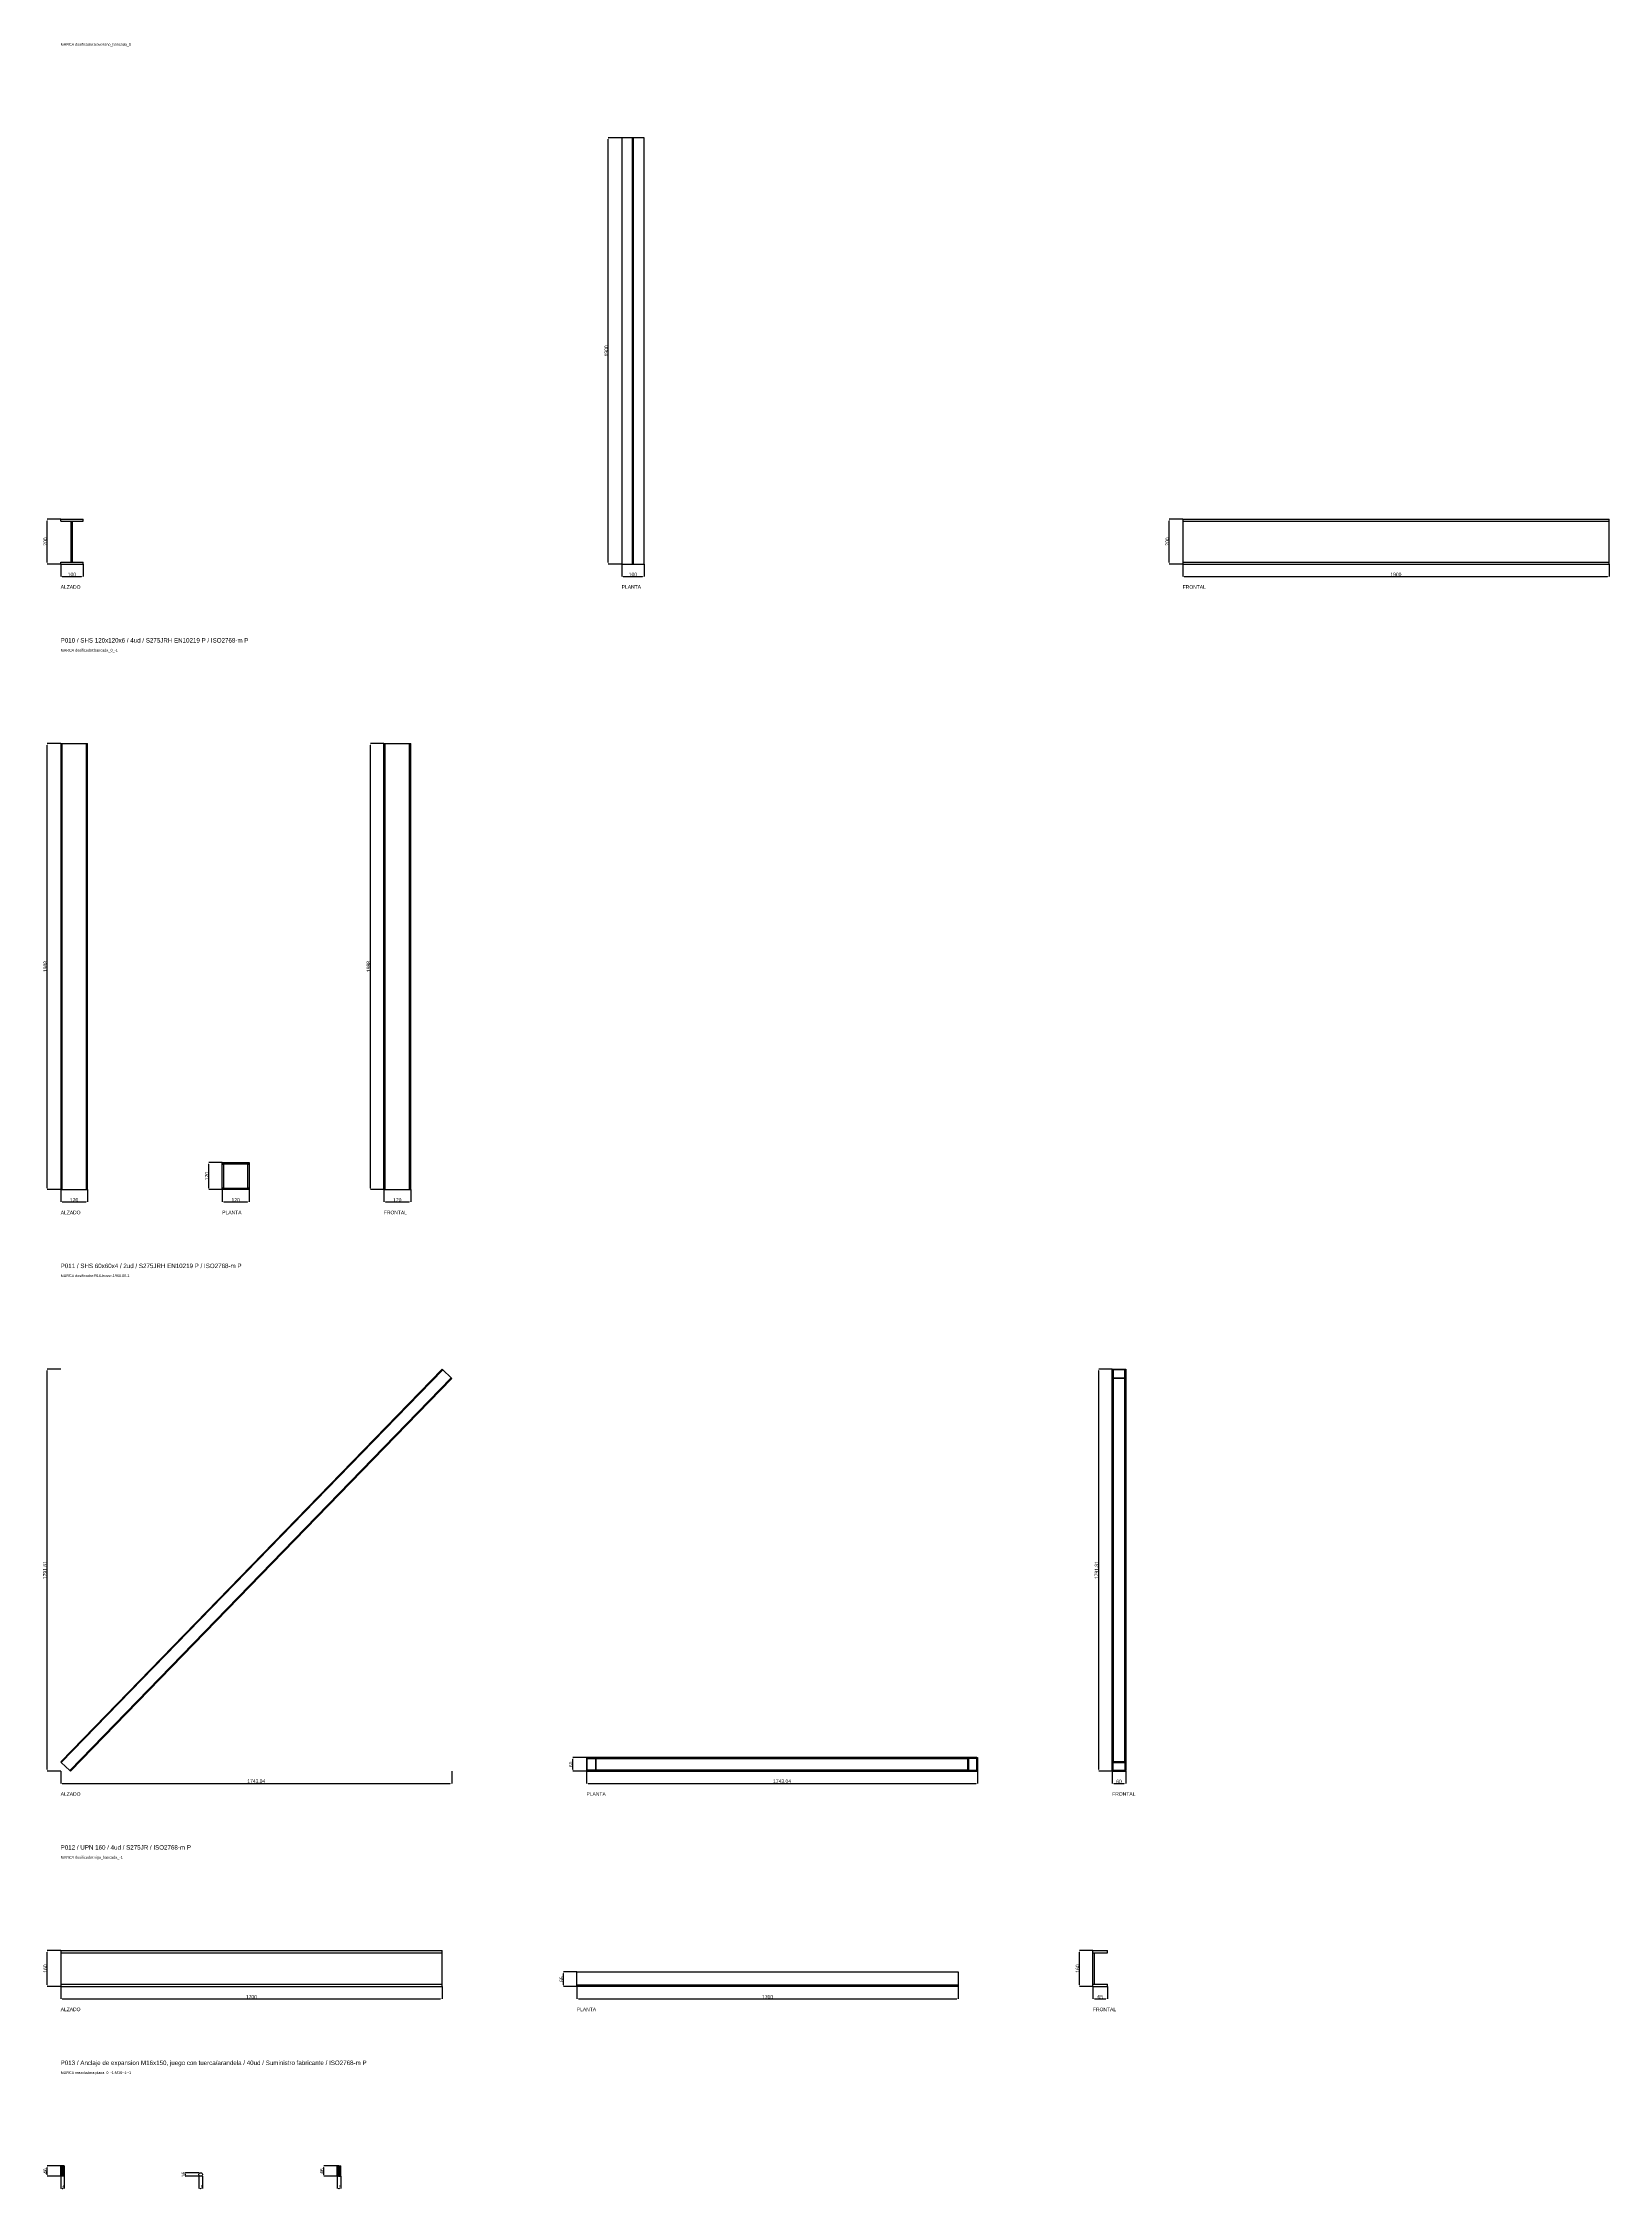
# Model space of a CAD drawing. Header units: millimetres. Extents: x -79 to 41330, y -75911 to 371.
# Drawn here: x -79 to 6900, y -18629 to -9063 of the extents above; entities that cross this region are included whole.
import ezdxf

# ---------------------------------------------------------------- set-up
doc = ezdxf.new("R2010")
doc.units = ezdxf.units.MM
for name, color, linetype in [('R17_COTAS_P', 1, 'Continuous'), ('R17_PIEZAS_P', 3, 'Continuous'), ('R17_TEXTOS', 7, 'Continuous')]:
    doc.layers.add(name, color=color, linetype=linetype)
doc.dimstyles.get("Standard").update_dxf_attribs({"dimtxt": 2.5, "dimasz": 2.5, "dimexe": 1.25, "dimexo": 0.625, "dimtad": 1, "dimcen": 2.5, "dimazin": 3, "dimtfac": 1, "dimtmove": 0, "dimatfit": 3})

# ---------------------------------------------------------------- blocks, each defined once
blk = doc.blocks.new('_CLOSEDFILLED')
at = {"color": 0, "linetype": 'BYBLOCK'}
blk.add_solid([(-1, 0.2), (0, 0), (-1, -0.2)], dxfattribs=at)
blk = doc.blocks.new('*D53')
for p, q in [((0, -11385.9), (0, -11440.9)), ((7, -11440.9), (93, -11440.9)), ((100, -11385.9), (100, -11440.9))]:
    blk.add_line(p, q)
at = {"layer": 'Defpoints'}
for p in [(0, -11385.9), (0, -11440.9), (100, -11385.9)]:
    blk.add_point(p, dxfattribs=at)
at = {"layer": 'R17_COTAS_P', "xscale": 7, "yscale": 7, "rotation": 180}
blk.add_blockref('_CLOSEDFILLED', (0, -11440.9), dxfattribs=at)
at = {"layer": 'R17_COTAS_P', "xscale": 7, "yscale": 7}
blk.add_blockref('_CLOSEDFILLED', (100, -11440.9), dxfattribs=at)
at = {"layer": 'R17_COTAS_P', "insert": (50, -11432.3), "char_height": 16, "attachment_point": 5}
blk.add_mtext('100', dxfattribs=at)
blk = doc.blocks.new('*D54')
for p, q in [((0, -11185.9), (-60, -11185.9)), ((-60, -11378.9), (-60, -11192.9)), ((0, -11385.9), (-60, -11385.9))]:
    blk.add_line(p, q)
at = {"layer": 'Defpoints'}
for p in [(0, -11185.9), (-60, -11385.9), (0, -11385.9)]:
    blk.add_point(p, dxfattribs=at)
at = {"layer": 'R17_COTAS_P', "xscale": 7, "yscale": 7}
for p, rotation in [((-60, -11185.9), 90), ((-60, -11385.9), 270)]:
    blk.add_blockref('_CLOSEDFILLED', p, dxfattribs=dict(at, rotation=rotation))
at = {"layer": 'R17_COTAS_P', "insert": (-68.6, -11285.9), "char_height": 16, "attachment_point": 5, "rotation": 90}
blk.add_mtext('200', dxfattribs=at)
blk = doc.blocks.new('*D55')
for p, q in [((2500, -11385.9), (2500, -11440.9)), ((2507, -11440.9), (2593, -11440.9)), ((2600, -11385.9), (2600, -11440.9))]:
    blk.add_line(p, q)
at = {"layer": 'Defpoints'}
for p in [(2500, -11385.9), (2500, -11440.9), (2600, -11385.9)]:
    blk.add_point(p, dxfattribs=at)
at = {"layer": 'R17_COTAS_P', "xscale": 7, "yscale": 7, "rotation": 180}
blk.add_blockref('_CLOSEDFILLED', (2500, -11440.9), dxfattribs=at)
at = {"layer": 'R17_COTAS_P', "xscale": 7, "yscale": 7}
blk.add_blockref('_CLOSEDFILLED', (2600, -11440.9), dxfattribs=at)
at = {"layer": 'R17_COTAS_P', "insert": (2550, -11432.3), "char_height": 16, "attachment_point": 5}
blk.add_mtext('100', dxfattribs=at)
blk = doc.blocks.new('*D56')
for p, q in [((2500, -9485.9), (2440, -9485.9)), ((2440, -11378.9), (2440, -9492.9)), ((2500, -11385.9), (2440, -11385.9))]:
    blk.add_line(p, q)
at = {"layer": 'Defpoints'}
for p in [(2500, -9485.9), (2440, -11385.9), (2500, -11385.9)]:
    blk.add_point(p, dxfattribs=at)
at = {"layer": 'R17_COTAS_P', "xscale": 7, "yscale": 7}
for p, rotation in [((2440, -9485.9), 90), ((2440, -11385.9), 270)]:
    blk.add_blockref('_CLOSEDFILLED', p, dxfattribs=dict(at, rotation=rotation))
at = {"layer": 'R17_COTAS_P', "insert": (2431.4, -10435.9), "char_height": 16, "attachment_point": 5, "rotation": 90}
blk.add_mtext('1900', dxfattribs=at)
blk = doc.blocks.new('*D57')
for p, q in [((5000, -11385.9), (5000, -11440.9)), ((5007, -11440.9), (6893, -11440.9)), ((6900, -11385.9), (6900, -11440.9))]:
    blk.add_line(p, q)
at = {"layer": 'Defpoints'}
for p in [(5000, -11385.9), (5000, -11440.9), (6900, -11385.9)]:
    blk.add_point(p, dxfattribs=at)
at = {"layer": 'R17_COTAS_P', "xscale": 7, "yscale": 7, "rotation": 180}
blk.add_blockref('_CLOSEDFILLED', (5000, -11440.9), dxfattribs=at)
at = {"layer": 'R17_COTAS_P', "xscale": 7, "yscale": 7}
blk.add_blockref('_CLOSEDFILLED', (6900, -11440.9), dxfattribs=at)
at = {"layer": 'R17_COTAS_P', "insert": (5950, -11432.3), "char_height": 16, "attachment_point": 5}
blk.add_mtext('1900', dxfattribs=at)
blk = doc.blocks.new('*D58')
for p, q in [((5000, -11185.9), (4940, -11185.9)), ((4940, -11378.9), (4940, -11192.9)), ((5000, -11385.9), (4940, -11385.9))]:
    blk.add_line(p, q)
at = {"layer": 'Defpoints'}
for p in [(5000, -11185.9), (4940, -11385.9), (5000, -11385.9)]:
    blk.add_point(p, dxfattribs=at)
at = {"layer": 'R17_COTAS_P', "xscale": 7, "yscale": 7}
for p, rotation in [((4940, -11185.9), 90), ((4940, -11385.9), 270)]:
    blk.add_blockref('_CLOSEDFILLED', p, dxfattribs=dict(at, rotation=rotation))
at = {"layer": 'R17_COTAS_P', "insert": (4931.4, -11285.9), "char_height": 16, "attachment_point": 5, "rotation": 90}
blk.add_mtext('200', dxfattribs=at)
blk = doc.blocks.new('*D59')
for p, q in [((0, -14173.9), (0, -14228.9)), ((7, -14228.9), (113, -14228.9)), ((120, -14173.9), (120, -14228.9))]:
    blk.add_line(p, q)
at = {"layer": 'Defpoints'}
for p in [(0, -14173.9), (0, -14228.9), (120, -14173.9)]:
    blk.add_point(p, dxfattribs=at)
at = {"layer": 'R17_COTAS_P', "xscale": 7, "yscale": 7, "rotation": 180}
blk.add_blockref('_CLOSEDFILLED', (0, -14228.9), dxfattribs=at)
at = {"layer": 'R17_COTAS_P', "xscale": 7, "yscale": 7}
blk.add_blockref('_CLOSEDFILLED', (120, -14228.9), dxfattribs=at)
at = {"layer": 'R17_COTAS_P', "insert": (60, -14220.3), "char_height": 16, "attachment_point": 5}
blk.add_mtext('120', dxfattribs=at)
blk = doc.blocks.new('*D60')
for p, q in [((0, -12185.9), (-60, -12185.9)), ((-60, -14166.9), (-60, -12192.9)), ((0, -14173.9), (-60, -14173.9))]:
    blk.add_line(p, q)
at = {"layer": 'Defpoints'}
for p in [(0, -12185.9), (-60, -14173.9), (0, -14173.9)]:
    blk.add_point(p, dxfattribs=at)
at = {"layer": 'R17_COTAS_P', "xscale": 7, "yscale": 7}
for p, rotation in [((-60, -12185.9), 90), ((-60, -14173.9), 270)]:
    blk.add_blockref('_CLOSEDFILLED', p, dxfattribs=dict(at, rotation=rotation))
at = {"layer": 'R17_COTAS_P', "insert": (-68.6, -13179.9), "char_height": 16, "attachment_point": 5, "rotation": 90}
blk.add_mtext('1988', dxfattribs=at)
blk = doc.blocks.new('*D61')
for p, q in [((720, -14173.9), (720, -14228.9)), ((727, -14228.9), (833, -14228.9)), ((840, -14173.9), (840, -14228.9))]:
    blk.add_line(p, q)
at = {"layer": 'Defpoints'}
for p in [(720, -14173.9), (720, -14228.9), (840, -14173.9)]:
    blk.add_point(p, dxfattribs=at)
at = {"layer": 'R17_COTAS_P', "xscale": 7, "yscale": 7, "rotation": 180}
blk.add_blockref('_CLOSEDFILLED', (720, -14228.9), dxfattribs=at)
at = {"layer": 'R17_COTAS_P', "xscale": 7, "yscale": 7}
blk.add_blockref('_CLOSEDFILLED', (840, -14228.9), dxfattribs=at)
at = {"layer": 'R17_COTAS_P', "insert": (780, -14220.3), "char_height": 16, "attachment_point": 5}
blk.add_mtext('120', dxfattribs=at)
blk = doc.blocks.new('*D62')
for p, q in [((720, -14053.9), (660, -14053.9)), ((660, -14166.9), (660, -14060.9)), ((720, -14173.9), (660, -14173.9))]:
    blk.add_line(p, q)
at = {"layer": 'Defpoints'}
for p in [(720, -14053.9), (660, -14173.9), (720, -14173.9)]:
    blk.add_point(p, dxfattribs=at)
at = {"layer": 'R17_COTAS_P', "xscale": 7, "yscale": 7}
for p, rotation in [((660, -14053.9), 90), ((660, -14173.9), 270)]:
    blk.add_blockref('_CLOSEDFILLED', p, dxfattribs=dict(at, rotation=rotation))
at = {"layer": 'R17_COTAS_P', "insert": (651.4, -14113.9), "char_height": 16, "attachment_point": 5, "rotation": 90}
blk.add_mtext('120', dxfattribs=at)
blk = doc.blocks.new('*D63')
for p, q in [((1440, -14173.9), (1440, -14228.9)), ((1447, -14228.9), (1553, -14228.9)), ((1560, -14173.9), (1560, -14228.9))]:
    blk.add_line(p, q)
at = {"layer": 'Defpoints'}
for p in [(1440, -14173.9), (1440, -14228.9), (1560, -14173.9)]:
    blk.add_point(p, dxfattribs=at)
at = {"layer": 'R17_COTAS_P', "xscale": 7, "yscale": 7, "rotation": 180}
blk.add_blockref('_CLOSEDFILLED', (1440, -14228.9), dxfattribs=at)
at = {"layer": 'R17_COTAS_P', "xscale": 7, "yscale": 7}
blk.add_blockref('_CLOSEDFILLED', (1560, -14228.9), dxfattribs=at)
at = {"layer": 'R17_COTAS_P', "insert": (1500, -14220.3), "char_height": 16, "attachment_point": 5}
blk.add_mtext('120', dxfattribs=at)
blk = doc.blocks.new('*D64')
for p, q in [((1440, -12185.9), (1380, -12185.9)), ((1380, -14166.9), (1380, -12192.9)), ((1440, -14173.9), (1380, -14173.9))]:
    blk.add_line(p, q)
at = {"layer": 'Defpoints'}
for p in [(1440, -12185.9), (1380, -14173.9), (1440, -14173.9)]:
    blk.add_point(p, dxfattribs=at)
at = {"layer": 'R17_COTAS_P', "xscale": 7, "yscale": 7}
for p, rotation in [((1380, -12185.9), 90), ((1380, -14173.9), 270)]:
    blk.add_blockref('_CLOSEDFILLED', p, dxfattribs=dict(at, rotation=rotation))
at = {"layer": 'R17_COTAS_P', "insert": (1371.4, -13179.9), "char_height": 16, "attachment_point": 5, "rotation": 90}
blk.add_mtext('1988', dxfattribs=at)
blk = doc.blocks.new('*D65')
for p, q in [((0, -16765.7), (0, -16820.7)), ((7, -16820.7), (1736, -16820.7)), ((1743, -16765.7), (1743, -16820.7))]:
    blk.add_line(p, q)
at = {"layer": 'Defpoints'}
for p in [(0, -16765.7), (0, -16820.7), (1743, -16765.7)]:
    blk.add_point(p, dxfattribs=at)
at = {"layer": 'R17_COTAS_P', "xscale": 7, "yscale": 7, "rotation": 180}
blk.add_blockref('_CLOSEDFILLED', (0, -16820.7), dxfattribs=at)
at = {"layer": 'R17_COTAS_P', "xscale": 7, "yscale": 7}
blk.add_blockref('_CLOSEDFILLED', (1743, -16820.7), dxfattribs=at)
at = {"layer": 'R17_COTAS_P', "insert": (871.5, -16812.1), "char_height": 16, "attachment_point": 5}
blk.add_mtext('1743,04', dxfattribs=at)
blk = doc.blocks.new('*D66')
for p, q in [((0, -14973.9), (-60, -14973.9)), ((-60, -16758.7), (-60, -14980.9)), ((0, -16765.7), (-60, -16765.7))]:
    blk.add_line(p, q)
at = {"layer": 'Defpoints'}
for p in [(0, -14973.9), (-60, -16765.7), (0, -16765.7)]:
    blk.add_point(p, dxfattribs=at)
at = {"layer": 'R17_COTAS_P', "xscale": 7, "yscale": 7}
for p, rotation in [((-60, -14973.9), 90), ((-60, -16765.7), 270)]:
    blk.add_blockref('_CLOSEDFILLED', p, dxfattribs=dict(at, rotation=rotation))
at = {"layer": 'R17_COTAS_P', "insert": (-68.6, -15869.8), "char_height": 16, "attachment_point": 5, "rotation": 90}
blk.add_mtext('1791,81', dxfattribs=at)
blk = doc.blocks.new('*D67')
for p, q in [((2343, -16765.7), (2343, -16820.7)), ((2350, -16820.7), (4079.1, -16820.7)), ((4086.1, -16765.7), (4086.1, -16820.7))]:
    blk.add_line(p, q)
at = {"layer": 'Defpoints'}
for p in [(2343, -16765.7), (2343, -16820.7), (4086.1, -16765.7)]:
    blk.add_point(p, dxfattribs=at)
at = {"layer": 'R17_COTAS_P', "xscale": 7, "yscale": 7, "rotation": 180}
blk.add_blockref('_CLOSEDFILLED', (2343, -16820.7), dxfattribs=at)
at = {"layer": 'R17_COTAS_P', "xscale": 7, "yscale": 7}
blk.add_blockref('_CLOSEDFILLED', (4086.1, -16820.7), dxfattribs=at)
at = {"layer": 'R17_COTAS_P', "insert": (3214.6, -16812.1), "char_height": 16, "attachment_point": 5}
blk.add_mtext('1743,04', dxfattribs=at)
blk = doc.blocks.new('*D68')
for p, q in [((2343, -16705.7), (2283, -16705.7)), ((2283, -16758.7), (2283, -16712.7)), ((2343, -16765.7), (2283, -16765.7))]:
    blk.add_line(p, q)
at = {"layer": 'Defpoints'}
for p in [(2343, -16705.7), (2283, -16765.7), (2343, -16765.7)]:
    blk.add_point(p, dxfattribs=at)
at = {"layer": 'R17_COTAS_P', "xscale": 7, "yscale": 7}
for p, rotation in [((2283, -16705.7), 90), ((2283, -16765.7), 270)]:
    blk.add_blockref('_CLOSEDFILLED', p, dxfattribs=dict(at, rotation=rotation))
at = {"layer": 'R17_COTAS_P', "insert": (2274.4, -16735.7), "char_height": 16, "attachment_point": 5, "rotation": 90}
blk.add_mtext('60', dxfattribs=at)
blk = doc.blocks.new('*D69')
for p, q in [((4686.1, -16765.7), (4686.1, -16820.7)), ((4693.1, -16820.7), (4739.1, -16820.7)), ((4746.1, -16765.7), (4746.1, -16820.7))]:
    blk.add_line(p, q)
at = {"layer": 'Defpoints'}
for p in [(4686.1, -16765.7), (4686.1, -16820.7), (4746.1, -16765.7)]:
    blk.add_point(p, dxfattribs=at)
at = {"layer": 'R17_COTAS_P', "xscale": 7, "yscale": 7, "rotation": 180}
blk.add_blockref('_CLOSEDFILLED', (4686.1, -16820.7), dxfattribs=at)
at = {"layer": 'R17_COTAS_P', "xscale": 7, "yscale": 7}
blk.add_blockref('_CLOSEDFILLED', (4746.1, -16820.7), dxfattribs=at)
at = {"layer": 'R17_COTAS_P', "insert": (4716.1, -16812.1), "char_height": 16, "attachment_point": 5}
blk.add_mtext('60', dxfattribs=at)
blk = doc.blocks.new('*D70')
for p, q in [((4686.1, -14973.9), (4626.1, -14973.9)), ((4626.1, -16758.7), (4626.1, -14980.9)), ((4686.1, -16765.7), (4626.1, -16765.7))]:
    blk.add_line(p, q)
at = {"layer": 'Defpoints'}
for p in [(4686.1, -14973.9), (4626.1, -16765.7), (4686.1, -16765.7)]:
    blk.add_point(p, dxfattribs=at)
at = {"layer": 'R17_COTAS_P', "xscale": 7, "yscale": 7}
for p, rotation in [((4626.1, -14973.9), 90), ((4626.1, -16765.7), 270)]:
    blk.add_blockref('_CLOSEDFILLED', p, dxfattribs=dict(at, rotation=rotation))
at = {"layer": 'R17_COTAS_P', "insert": (4617.4, -15869.8), "char_height": 16, "attachment_point": 5, "rotation": 90}
blk.add_mtext('1791,81', dxfattribs=at)
blk = doc.blocks.new('*D71')
for p, q in [((0, -17725.7), (0, -17780.7)), ((7, -17780.7), (1693, -17780.7)), ((1700, -17725.7), (1700, -17780.7))]:
    blk.add_line(p, q)
at = {"layer": 'Defpoints'}
for p in [(0, -17725.7), (0, -17780.7), (1700, -17725.7)]:
    blk.add_point(p, dxfattribs=at)
at = {"layer": 'R17_COTAS_P', "xscale": 7, "yscale": 7, "rotation": 180}
blk.add_blockref('_CLOSEDFILLED', (0, -17780.7), dxfattribs=at)
at = {"layer": 'R17_COTAS_P', "xscale": 7, "yscale": 7}
blk.add_blockref('_CLOSEDFILLED', (1700, -17780.7), dxfattribs=at)
at = {"layer": 'R17_COTAS_P', "insert": (850, -17772.1), "char_height": 16, "attachment_point": 5}
blk.add_mtext('1700', dxfattribs=at)
blk = doc.blocks.new('*D72')
for p, q in [((0, -17565.7), (-60, -17565.7)), ((-60, -17718.7), (-60, -17572.7)), ((0, -17725.7), (-60, -17725.7))]:
    blk.add_line(p, q)
at = {"layer": 'Defpoints'}
for p in [(0, -17565.7), (-60, -17725.7), (0, -17725.7)]:
    blk.add_point(p, dxfattribs=at)
at = {"layer": 'R17_COTAS_P', "xscale": 7, "yscale": 7}
for p, rotation in [((-60, -17565.7), 90), ((-60, -17725.7), 270)]:
    blk.add_blockref('_CLOSEDFILLED', p, dxfattribs=dict(at, rotation=rotation))
at = {"layer": 'R17_COTAS_P', "insert": (-68.6, -17645.7), "char_height": 16, "attachment_point": 5, "rotation": 90}
blk.add_mtext('160', dxfattribs=at)
blk = doc.blocks.new('*D73')
for p, q in [((2300, -17725.7), (2300, -17780.7)), ((2307, -17780.7), (3993, -17780.7)), ((4000, -17725.7), (4000, -17780.7))]:
    blk.add_line(p, q)
at = {"layer": 'Defpoints'}
for p in [(2300, -17725.7), (2300, -17780.7), (4000, -17725.7)]:
    blk.add_point(p, dxfattribs=at)
at = {"layer": 'R17_COTAS_P', "xscale": 7, "yscale": 7, "rotation": 180}
blk.add_blockref('_CLOSEDFILLED', (2300, -17780.7), dxfattribs=at)
at = {"layer": 'R17_COTAS_P', "xscale": 7, "yscale": 7}
blk.add_blockref('_CLOSEDFILLED', (4000, -17780.7), dxfattribs=at)
at = {"layer": 'R17_COTAS_P', "insert": (3150, -17772.1), "char_height": 16, "attachment_point": 5}
blk.add_mtext('1700', dxfattribs=at)
blk = doc.blocks.new('*D74')
for p, q in [((2300, -17660.7), (2240, -17660.7)), ((2240, -17718.7), (2240, -17667.7)), ((2300, -17725.7), (2240, -17725.7))]:
    blk.add_line(p, q)
at = {"layer": 'Defpoints'}
for p in [(2300, -17660.7), (2240, -17725.7), (2300, -17725.7)]:
    blk.add_point(p, dxfattribs=at)
at = {"layer": 'R17_COTAS_P', "xscale": 7, "yscale": 7}
for p, rotation in [((2240, -17660.7), 90), ((2240, -17725.7), 270)]:
    blk.add_blockref('_CLOSEDFILLED', p, dxfattribs=dict(at, rotation=rotation))
at = {"layer": 'R17_COTAS_P', "insert": (2231.4, -17693.2), "char_height": 16, "attachment_point": 5, "rotation": 90}
blk.add_mtext('65', dxfattribs=at)
blk = doc.blocks.new('*D75')
for p, q in [((4600, -17725.7), (4600, -17780.7)), ((4607, -17780.7), (4658, -17780.7)), ((4665, -17725.7), (4665, -17780.7))]:
    blk.add_line(p, q)
at = {"layer": 'Defpoints'}
for p in [(4600, -17725.7), (4600, -17780.7), (4665, -17725.7)]:
    blk.add_point(p, dxfattribs=at)
at = {"layer": 'R17_COTAS_P', "xscale": 7, "yscale": 7, "rotation": 180}
blk.add_blockref('_CLOSEDFILLED', (4600, -17780.7), dxfattribs=at)
at = {"layer": 'R17_COTAS_P', "xscale": 7, "yscale": 7}
blk.add_blockref('_CLOSEDFILLED', (4665, -17780.7), dxfattribs=at)
at = {"layer": 'R17_COTAS_P', "insert": (4632.5, -17772.1), "char_height": 16, "attachment_point": 5}
blk.add_mtext('65', dxfattribs=at)
blk = doc.blocks.new('*D76')
for p, q in [((4600, -17565.7), (4540, -17565.7)), ((4540, -17718.7), (4540, -17572.7)), ((4600, -17725.7), (4540, -17725.7))]:
    blk.add_line(p, q)
at = {"layer": 'Defpoints'}
for p in [(4600, -17565.7), (4540, -17725.7), (4600, -17725.7)]:
    blk.add_point(p, dxfattribs=at)
at = {"layer": 'R17_COTAS_P', "xscale": 7, "yscale": 7}
for p, rotation in [((4540, -17565.7), 90), ((4540, -17725.7), 270)]:
    blk.add_blockref('_CLOSEDFILLED', p, dxfattribs=dict(at, rotation=rotation))
at = {"layer": 'R17_COTAS_P', "insert": (4531.4, -17645.7), "char_height": 16, "attachment_point": 5, "rotation": 90}
blk.add_mtext('160', dxfattribs=at)
blk = doc.blocks.new('*D77')
for p, q in [((0, -18571.7), (0, -18626.7)), ((7, -18626.7), (9, -18626.7)), ((16, -18571.7), (16, -18626.7))]:
    blk.add_line(p, q)
at = {"layer": 'Defpoints'}
for p in [(0, -18571.7), (0, -18626.7), (16, -18571.7)]:
    blk.add_point(p, dxfattribs=at)
at = {"layer": 'R17_COTAS_P', "xscale": 7, "yscale": 7, "rotation": 180}
blk.add_blockref('_CLOSEDFILLED', (0, -18626.7), dxfattribs=at)
at = {"layer": 'R17_COTAS_P', "xscale": 7, "yscale": 7}
blk.add_blockref('_CLOSEDFILLED', (16, -18626.7), dxfattribs=at)
at = {"layer": 'R17_COTAS_P', "insert": (8, -18618.1), "char_height": 16, "attachment_point": 5}
blk.add_mtext('16', dxfattribs=at)
blk = doc.blocks.new('*D78')
for p, q in [((0, -18525.7), (-60, -18525.7)), ((-60, -18564.7), (-60, -18532.7)), ((0, -18571.7), (-60, -18571.7))]:
    blk.add_line(p, q)
at = {"layer": 'Defpoints'}
for p in [(0, -18525.7), (-60, -18571.7), (0, -18571.7)]:
    blk.add_point(p, dxfattribs=at)
at = {"layer": 'R17_COTAS_P', "xscale": 7, "yscale": 7}
for p, rotation in [((-60, -18525.7), 90), ((-60, -18571.7), 270)]:
    blk.add_blockref('_CLOSEDFILLED', p, dxfattribs=dict(at, rotation=rotation))
at = {"layer": 'R17_COTAS_P', "insert": (-68.6, -18548.7), "char_height": 16, "attachment_point": 5, "rotation": 90}
blk.add_mtext('46', dxfattribs=at)
blk = doc.blocks.new('*D79')
for p, q in [((616, -18571.7), (616, -18626.7)), ((623, -18626.7), (625, -18626.7)), ((632, -18571.7), (632, -18626.7))]:
    blk.add_line(p, q)
at = {"layer": 'Defpoints'}
for p in [(616, -18571.7), (616, -18626.7), (632, -18571.7)]:
    blk.add_point(p, dxfattribs=at)
at = {"layer": 'R17_COTAS_P', "xscale": 7, "yscale": 7, "rotation": 180}
blk.add_blockref('_CLOSEDFILLED', (616, -18626.7), dxfattribs=at)
at = {"layer": 'R17_COTAS_P', "xscale": 7, "yscale": 7}
blk.add_blockref('_CLOSEDFILLED', (632, -18626.7), dxfattribs=at)
at = {"layer": 'R17_COTAS_P', "insert": (624, -18618.1), "char_height": 16, "attachment_point": 5}
blk.add_mtext('16', dxfattribs=at)
blk = doc.blocks.new('*D80')
for p, q in [((616, -18555.7), (556, -18555.7)), ((556, -18564.7), (556, -18562.7)), ((616, -18571.7), (556, -18571.7))]:
    blk.add_line(p, q)
at = {"layer": 'Defpoints'}
for p in [(616, -18555.7), (556, -18571.7), (616, -18571.7)]:
    blk.add_point(p, dxfattribs=at)
at = {"layer": 'R17_COTAS_P', "xscale": 7, "yscale": 7}
for p, rotation in [((556, -18555.7), 90), ((556, -18571.7), 270)]:
    blk.add_blockref('_CLOSEDFILLED', p, dxfattribs=dict(at, rotation=rotation))
at = {"layer": 'R17_COTAS_P', "insert": (547.4, -18563.7), "char_height": 16, "attachment_point": 5, "rotation": 90}
blk.add_mtext('16', dxfattribs=at)
blk = doc.blocks.new('*D81')
for p, q in [((1232, -18571.7), (1232, -18626.7)), ((1239, -18626.7), (1241, -18626.7)), ((1248, -18571.7), (1248, -18626.7))]:
    blk.add_line(p, q)
at = {"layer": 'Defpoints'}
for p in [(1232, -18571.7), (1232, -18626.7), (1248, -18571.7)]:
    blk.add_point(p, dxfattribs=at)
at = {"layer": 'R17_COTAS_P', "xscale": 7, "yscale": 7, "rotation": 180}
blk.add_blockref('_CLOSEDFILLED', (1232, -18626.7), dxfattribs=at)
at = {"layer": 'R17_COTAS_P', "xscale": 7, "yscale": 7}
blk.add_blockref('_CLOSEDFILLED', (1248, -18626.7), dxfattribs=at)
at = {"layer": 'R17_COTAS_P', "insert": (1240, -18618.1), "char_height": 16, "attachment_point": 5}
blk.add_mtext('16', dxfattribs=at)
blk = doc.blocks.new('*D82')
for p, q in [((1232, -18525.7), (1172, -18525.7)), ((1172, -18564.7), (1172, -18532.7)), ((1232, -18571.7), (1172, -18571.7))]:
    blk.add_line(p, q)
at = {"layer": 'Defpoints'}
for p in [(1232, -18525.7), (1172, -18571.7), (1232, -18571.7)]:
    blk.add_point(p, dxfattribs=at)
at = {"layer": 'R17_COTAS_P', "xscale": 7, "yscale": 7}
for p, rotation in [((1172, -18525.7), 90), ((1172, -18571.7), 270)]:
    blk.add_blockref('_CLOSEDFILLED', p, dxfattribs=dict(at, rotation=rotation))
at = {"layer": 'R17_COTAS_P', "insert": (1163.4, -18548.7), "char_height": 16, "attachment_point": 5, "rotation": 90}
blk.add_mtext('46', dxfattribs=at)

msp = doc.modelspace()

# ---------------------------------------------------------------- linework, layer by layer
at = {"layer": 'R17_PIEZAS_P'}
for p, q in [((2600, -9485.895), (2500, -9485.895)), ((2500, -9485.895), (2500, -11385.895)), ((2552.8, -9485.895), (2547.2, -9485.895)), ((2547.2, -9485.895), (2547.2, -11385.895)), ((2552.8, -11385.895), (2552.8, -9485.895)), ((2600, -11385.895), (2600, -9485.895)), ((0, -11185.895), (100, -11185.895)), ((0, -11194.395), (0, -11185.895)), ((100, -11194.395), (100, -11185.895)), ((5000, -11185.895), (6900, -11185.895)), ((5000, -11185.895), (5000, -11194.395)), ((6900, -11194.395), (6900, -11185.895)), ((0, -11194.395), (100, -11194.395)), ((47.2, -11194.395), (52.8, -11194.395)), ((47.2, -11377.395), (47.2, -11194.395)), ((52.8, -11377.395), (52.8, -11194.395)), ((5000, -11194.395), (6900, -11194.395)), ((5000, -11194.395), (5000, -11377.395)), ((6900, -11377.395), (6900, -11194.395)), ((0, -11377.395), (100, -11377.395)), ((0, -11385.895), (0, -11377.395)), ((47.2, -11377.395), (52.8, -11377.395)), ((100, -11385.895), (100, -11377.395)), ((5000, -11377.395), (6900, -11377.395)), ((5000, -11377.395), (5000, -11385.895)), ((6900, -11385.895), (6900, -11377.395)), ((0, -11385.895), (100, -11385.895)), ((2500, -11385.895), (2600, -11385.895)), ((2547.2, -11385.895), (2552.8, -11385.895)), ((5000, -11385.895), (6900, -11385.895)), ((0, -12185.895), (120, -12185.895)), ((0, -12185.895), (0, -14173.895)), ((0, -12185.895), (6, -12185.895)), ((6, -14173.895), (6, -12185.895)), ((114, -12185.895), (120, -12185.895)), ((114, -12185.895), (114, -14173.895)), ((120, -14173.895), (120, -12185.895)), ((1440, -12185.895), (1446, -12185.895)), ((1440, -14173.895), (1440, -12185.895)), ((1446, -14173.895), (1446, -12185.895)), ((1446, -12185.895), (1554, -12185.895)), ((1554, -12185.895), (1560, -12185.895)), ((1554, -14173.895), (1554, -12185.895)), ((1560, -14173.895), (1560, -12185.895)), ((720, -14059.895), (720, -14053.895)), ((720, -14053.895), (840, -14053.895)), ((840, -14059.895), (720, -14059.895)), ((720, -14167.895), (720, -14059.895)), ((720, -14059.895), (726, -14059.895)), ((726, -14059.895), (726, -14167.895)), ((834, -14167.895), (834, -14059.895)), ((834, -14059.895), (840, -14059.895)), ((840, -14053.895), (840, -14059.895)), ((840, -14059.895), (840, -14167.895)), ((0, -14173.895), (120, -14173.895)), ((0, -14173.895), (6, -14173.895)), ((114, -14173.895), (120, -14173.895)), ((720, -14173.895), (720, -14167.895)), ((720, -14167.895), (840, -14167.895)), ((726, -14167.895), (720, -14167.895)), ((840, -14173.895), (720, -14173.895)), ((840, -14167.895), (834, -14167.895)), ((840, -14167.895), (840, -14173.895)), ((1440, -14173.895), (1446, -14173.895)), ((1446, -14173.895), (1554, -14173.895)), ((1554, -14173.895), (1560, -14173.895)), ((0, -16723.895), (1700, -14973.895)), ((2.869, -16726.682), (1702.869, -14976.682)), ((40.168, -16762.915), (1740.168, -15012.915)), ((43.037, -16765.702), (1743.037, -15015.702)), ((1702.869, -14976.682), (1700, -14973.895)), ((1740.168, -15012.915), (1702.869, -14976.682)), ((1743.037, -15015.702), (1740.168, -15012.915)), ((4686.074, -16723.895), (4686.074, -14973.895)), ((4686.074, -14973.895), (4746.074, -14973.895)), ((4686.074, -14976.682), (4686.074, -14973.895)), ((4746.074, -14976.682), (4686.074, -14976.682)), ((4686.074, -14976.682), (4686.074, -16726.682)), ((4686.074, -14976.682), (4690.074, -14976.682)), ((4686.074, -15012.915), (4686.074, -14976.682)), ((4686.074, -16762.915), (4686.074, -15012.915)), ((4686.074, -15012.915), (4746.074, -15012.915)), ((4686.074, -15015.702), (4686.074, -15012.915)), ((4690.074, -15012.915), (4686.074, -15012.915)), ((4746.074, -15015.702), (4686.074, -15015.702)), ((4686.074, -15015.702), (4686.074, -16765.702)), ((4690.074, -14976.682), (4690.074, -16726.682)), ((4690.074, -14976.682), (4690.074, -15012.915)), ((4690.074, -16762.915), (4690.074, -15012.915)), ((4742.074, -16726.682), (4742.074, -14976.682)), ((4742.074, -14976.682), (4746.074, -14976.682)), ((4742.074, -15012.915), (4742.074, -14976.682)), ((4746.074, -15012.915), (4742.074, -15012.915)), ((4742.074, -15012.915), (4742.074, -16762.915)), ((4746.074, -14973.895), (4746.074, -16723.895)), ((4746.074, -14973.895), (4746.074, -14976.682)), ((4746.074, -16726.682), (4746.074, -14976.682)), ((4746.074, -14976.682), (4746.074, -15012.915)), ((4746.074, -15012.915), (4746.074, -16762.915)), ((4746.074, -15012.915), (4746.074, -15015.702)), ((4746.074, -16765.702), (4746.074, -15015.702)), ((0, -16723.895), (2.869, -16726.682)), ((2.869, -16726.682), (40.168, -16762.915)), ((4043.037, -16705.702), (2343.037, -16705.702)), ((2343.037, -16705.702), (2343.037, -16765.702)), ((2345.906, -16705.702), (2343.037, -16705.702)), ((2345.906, -16765.702), (2345.906, -16705.702)), ((2345.906, -16705.702), (4045.906, -16705.702)), ((2345.906, -16705.702), (2345.906, -16709.702)), ((2383.204, -16705.702), (2345.906, -16705.702)), ((2345.906, -16709.702), (4045.906, -16709.702)), ((2345.906, -16709.702), (2383.204, -16709.702)), ((4083.204, -16705.702), (2383.204, -16705.702)), ((2383.204, -16705.702), (2383.204, -16765.702)), ((2386.074, -16705.702), (2383.204, -16705.702)), ((2383.204, -16709.702), (2383.204, -16705.702)), ((4083.204, -16709.702), (2383.204, -16709.702)), ((2386.074, -16765.702), (2386.074, -16705.702)), ((2386.074, -16705.702), (4086.074, -16705.702)), ((4043.037, -16765.702), (4043.037, -16705.702)), ((4043.037, -16705.702), (4045.906, -16705.702)), ((4045.906, -16705.702), (4045.906, -16765.702)), ((4045.906, -16709.702), (4045.906, -16705.702)), ((4045.906, -16705.702), (4083.204, -16705.702)), ((4083.204, -16709.702), (4045.906, -16709.702)), ((4083.204, -16765.702), (4083.204, -16705.702)), ((4083.204, -16705.702), (4086.074, -16705.702)), ((4083.204, -16705.702), (4083.204, -16709.702)), ((4086.074, -16705.702), (4086.074, -16765.702)), ((4746.074, -16723.895), (4686.074, -16723.895)), ((4686.074, -16723.895), (4686.074, -16726.682)), ((4686.074, -16726.682), (4746.074, -16726.682)), ((4690.074, -16726.682), (4686.074, -16726.682)), ((4686.074, -16726.682), (4686.074, -16762.915)), ((4690.074, -16762.915), (4690.074, -16726.682)), ((4746.074, -16726.682), (4742.074, -16726.682)), ((4742.074, -16726.682), (4742.074, -16762.915)), ((4746.074, -16726.682), (4746.074, -16723.895)), ((4746.074, -16762.915), (4746.074, -16726.682)), ((40.168, -16762.915), (43.037, -16765.702)), ((2343.037, -16765.702), (4043.037, -16765.702)), ((2343.037, -16765.702), (2345.906, -16765.702)), ((4045.906, -16761.702), (2345.906, -16761.702)), ((2345.906, -16761.702), (2345.906, -16765.702)), ((2383.204, -16761.702), (2345.906, -16761.702)), ((4045.906, -16765.702), (2345.906, -16765.702)), ((2345.906, -16765.702), (2383.204, -16765.702)), ((2383.204, -16765.702), (2383.204, -16761.702)), ((2383.204, -16761.702), (4083.204, -16761.702)), ((2383.204, -16765.702), (4083.204, -16765.702)), ((2383.204, -16765.702), (2386.074, -16765.702)), ((4086.074, -16765.702), (2386.074, -16765.702)), ((4045.906, -16765.702), (4043.037, -16765.702)), ((4045.906, -16765.702), (4045.906, -16761.702)), ((4045.906, -16761.702), (4083.204, -16761.702)), ((4083.204, -16765.702), (4045.906, -16765.702)), ((4083.204, -16761.702), (4083.204, -16765.702)), ((4086.074, -16765.702), (4083.204, -16765.702)), ((4746.074, -16762.915), (4686.074, -16762.915)), ((4686.074, -16762.915), (4686.074, -16765.702)), ((4686.074, -16762.915), (4690.074, -16762.915)), ((4686.074, -16765.702), (4746.074, -16765.702)), ((4742.074, -16762.915), (4746.074, -16762.915)), ((4746.074, -16765.702), (4746.074, -16762.915)), ((0, -17565.702), (1700, -17565.702)), ((0, -17565.702), (0, -17576.202)), ((0, -17576.202), (1700, -17576.202)), ((0, -17576.202), (0, -17715.202)), ((1700, -17576.202), (1700, -17565.702)), ((1700, -17715.202), (1700, -17576.202)), ((4600, -17565.702), (4665, -17565.702)), ((4600, -17576.202), (4600, -17565.702)), ((4600, -17576.202), (4665, -17576.202)), ((4600, -17576.202), (4607.5, -17576.202)), ((4600, -17715.202), (4600, -17576.202)), ((4607.5, -17715.202), (4607.5, -17576.202)), ((4665, -17576.202), (4665, -17565.702)), ((2300, -17725.702), (2300, -17660.702)), ((2300, -17660.702), (4000, -17660.702)), ((4000, -17660.702), (4000, -17725.702)), ((0, -17715.202), (1700, -17715.202)), ((0, -17715.202), (0, -17725.702)), ((0, -17725.702), (1700, -17725.702)), ((1700, -17725.702), (1700, -17715.202)), ((2300, -17725.702), (2300, -17718.202)), ((2300, -17718.202), (4000, -17718.202)), ((4000, -17725.702), (2300, -17725.702)), ((4000, -17718.202), (4000, -17725.702)), ((4600, -17715.202), (4665, -17715.202)), ((4600, -17725.702), (4600, -17715.202)), ((4600, -17715.202), (4607.5, -17715.202)), ((4600, -17725.702), (4665, -17725.702)), ((4665, -17725.702), (4665, -17715.202)), ((0.273, -18525.702), (0, -18525.702)), ((0, -18571.702), (0, -18525.702)), ((1.072, -18525.702), (0.273, -18525.702)), ((0.273, -18571.702), (0.273, -18525.702)), ((2.343, -18525.702), (1.072, -18525.702)), ((1.072, -18571.702), (1.072, -18525.702)), ((4, -18525.702), (2.343, -18525.702)), ((2.343, -18571.702), (2.343, -18525.702)), ((5.929, -18525.702), (4, -18525.702)), ((4, -18571.702), (4, -18525.702)), ((8, -18525.702), (5.929, -18525.702)), ((5.929, -18571.702), (5.929, -18525.702)), ((10.071, -18525.702), (8, -18525.702)), ((8, -18571.702), (8, -18525.702)), ((12, -18525.702), (10.071, -18525.702)), ((10.071, -18571.702), (10.071, -18525.702)), ((13.657, -18525.702), (12, -18525.702)), ((12, -18571.702), (12, -18525.702)), ((14.928, -18525.702), (13.657, -18525.702)), ((13.657, -18571.702), (13.657, -18525.702)), ((15.727, -18525.702), (14.928, -18525.702)), ((14.928, -18571.702), (14.928, -18525.702)), ((16, -18525.702), (15.727, -18525.702)), ((15.727, -18571.702), (15.727, -18525.702)), ((16, -18525.702), (16, -18571.702)), ((620, -18556.774), (621.929, -18555.974)), ((621.929, -18555.974), (624, -18555.702)), ((624, -18555.702), (626.071, -18555.974)), ((626.071, -18555.974), (628, -18556.774)), ((1232.273, -18525.702), (1232, -18525.702)), ((1232, -18571.702), (1232, -18525.702)), ((1233.072, -18525.702), (1232.273, -18525.702)), ((1232.273, -18571.702), (1232.273, -18525.702)), ((1234.343, -18525.702), (1233.072, -18525.702)), ((1233.072, -18571.702), (1233.072, -18525.702)), ((1236, -18525.702), (1234.343, -18525.702)), ((1234.343, -18571.702), (1234.343, -18525.702)), ((1237.929, -18525.702), (1236, -18525.702)), ((1236, -18571.702), (1236, -18525.702)), ((1240, -18525.702), (1237.929, -18525.702)), ((1237.929, -18571.702), (1237.929, -18525.702)), ((1240, -18525.702), (1242.071, -18525.702)), ((1240, -18525.702), (1240, -18571.702)), ((1242.071, -18525.702), (1244, -18525.702)), ((1242.071, -18571.702), (1242.071, -18525.702)), ((1244, -18525.702), (1245.657, -18525.702)), ((1244, -18571.702), (1244, -18525.702)), ((1245.657, -18525.702), (1246.928, -18525.702)), ((1245.657, -18571.702), (1245.657, -18525.702)), ((1246.928, -18525.702), (1247.727, -18525.702)), ((1246.928, -18571.702), (1246.928, -18525.702)), ((1247.727, -18525.702), (1248, -18525.702)), ((1247.727, -18571.702), (1247.727, -18525.702)), ((1248, -18571.702), (1248, -18525.702)), ((0.273, -18571.702), (0, -18571.702)), ((1.072, -18571.702), (0.273, -18571.702)), ((2.343, -18571.702), (1.072, -18571.702)), ((4, -18571.702), (2.343, -18571.702)), ((5.929, -18571.702), (4, -18571.702)), ((8, -18571.702), (5.929, -18571.702)), ((10.071, -18571.702), (8, -18571.702)), ((12, -18571.702), (10.071, -18571.702)), ((13.657, -18571.702), (12, -18571.702)), ((14.928, -18571.702), (13.657, -18571.702)), ((15.727, -18571.702), (14.928, -18571.702)), ((15.727, -18571.702), (16, -18571.702)), ((616, -18563.702), (616.273, -18561.631)), ((616.273, -18565.772), (616, -18563.702)), ((616.273, -18561.631), (617.072, -18559.702)), ((617.072, -18567.702), (616.273, -18565.772)), ((617.072, -18559.702), (618.343, -18558.045)), ((618.343, -18569.359), (617.072, -18567.702)), ((618.343, -18558.045), (620, -18556.774)), ((620, -18570.63), (618.343, -18569.359)), ((621.929, -18571.429), (620, -18570.63)), ((624, -18571.702), (621.929, -18571.429)), ((626.071, -18571.429), (624, -18571.702)), ((628, -18570.63), (626.071, -18571.429)), ((628, -18556.774), (629.657, -18558.045)), ((629.657, -18569.359), (628, -18570.63)), ((629.657, -18558.045), (630.928, -18559.702)), ((630.928, -18567.702), (629.657, -18569.359)), ((630.928, -18559.702), (631.727, -18561.631)), ((631.727, -18565.772), (630.928, -18567.702)), ((631.727, -18561.631), (632, -18563.702)), ((632, -18563.702), (631.727, -18565.772)), ((1232.273, -18571.702), (1232, -18571.702)), ((1233.072, -18571.702), (1232.273, -18571.702)), ((1234.343, -18571.702), (1233.072, -18571.702)), ((1236, -18571.702), (1234.343, -18571.702)), ((1237.929, -18571.702), (1236, -18571.702)), ((1237.929, -18571.702), (1240, -18571.702)), ((1240, -18571.702), (1242.071, -18571.702)), ((1242.071, -18571.702), (1244, -18571.702)), ((1244, -18571.702), (1245.657, -18571.702)), ((1245.657, -18571.702), (1246.928, -18571.702)), ((1246.928, -18571.702), (1247.727, -18571.702)), ((1247.727, -18571.702), (1248, -18571.702))]:
    msp.add_line(p, q, dxfattribs=at)

# ---------------------------------------------------------------- texts
at = {"layer": 'R17_TEXTOS'}
for s, height, p in [('MARCA dosificador:travesano_bancada_0', 12, (0, -9075.895)), ('ALZADO', 16, (0, -11495.895)), ('PLANTA', 16, (2500, -11495.895)), ('FRONTAL', 16, (5000, -11495.895)), ('MARCA dosificador:bancada_0_-1', 12, (0, -11775.895)), ('P010 / SHS 120x120x6 / 4ud / S275JRH EN10219 P / ISO2768-m P', 20, (0, -11735.895)), ('ALZADO', 16, (0, -14283.895)), ('PLANTA', 16, (720, -14283.895)), ('FRONTAL', 16, (1440, -14283.895)), ('P011 / SHS 60x60x4 / 2ud / S275JRH EN10219 P / ISO2768-m P', 20, (0, -14523.895)), ('MARCA dosificador:R16-brace-1950.00-1', 12, (0, -14563.895)), ('ALZADO', 16, (0, -16875.702)), ('PLANTA', 16, (2343.037, -16875.702)), ('FRONTAL', 16, (4686.074, -16875.702)), ('P012 / UPN 160 / 4ud / S275JR / ISO2768-m P', 20, (0, -17115.702)), ('MARCA dosificador:viga_bancada_-1', 12, (0, -17155.702)), ('ALZADO', 16, (0, -17835.702)), ('PLANTA', 16, (2300, -17835.702)), ('FRONTAL', 16, (4600, -17835.702)), ('P013 / Anclaje de expansion M16x150, juego con tuerca/arandela / 40ud / Suministro fabricante / ISO2768-m P', 20, (0, -18075.702)), ('MARCA mezcladora:placa_0_-1:M16--1--1', 12, (0, -18115.702))]:
    msp.add_text(s, height=height, dxfattribs=at).set_placement(p)

# ---------------------------------------------------------------- dimensions: what is measured, and where the dimension line sits
at = {"layer": 'R17_COTAS_P'}
for base, p1, p2, picture, middle in [((2440, -11385.895), (2500, -11385.895), (2500, -9485.895), '*D56', (2431.375, -10435.895)), ((-60, -11385.895), (0, -11385.895), (0, -11185.895), '*D54', (-68.625, -11285.895)), ((4940, -11385.895), (5000, -11385.895), (5000, -11185.895), '*D58', (4931.375, -11285.895)), ((-60, -14173.895), (0, -14173.895), (0, -12185.895), '*D60', (-68.625, -13179.895)), ((1380, -14173.895), (1440, -14173.895), (1440, -12185.895), '*D64', (1371.375, -13179.895)), ((660, -14173.895), (720, -14173.895), (720, -14053.895), '*D62', (651.375, -14113.895)), ((-60, -16765.702), (0, -16765.702), (0, -14973.895), '*D66', (-68.625, -15869.798)), ((4626.074, -16765.702), (4686.074, -16765.702), (4686.074, -14973.895), '*D70', (4617.449, -15869.798)), ((2283.037, -16765.702), (2343.037, -16765.702), (2343.037, -16705.702), '*D68', (2274.412, -16735.702)), ((-60, -17725.702), (0, -17725.702), (0, -17565.702), '*D72', (-68.625, -17645.702)), ((4540, -17725.702), (4600, -17725.702), (4600, -17565.702), '*D76', (4531.375, -17645.702)), ((2240, -17725.702), (2300, -17725.702), (2300, -17660.702), '*D74', (2231.375, -17693.202)), ((-60, -18571.702), (0, -18571.702), (0, -18525.702), '*D78', (-68.625, -18548.702)), ((556, -18571.702), (616, -18571.702), (616, -18555.702), '*D80', (547.375, -18563.702)), ((1172, -18571.702), (1232, -18571.702), (1232, -18525.702), '*D82', (1163.375, -18548.702))]:
    dim = msp.add_linear_dim(base=base, p1=p1, p2=p2, angle=90, dimstyle='Standard', override={"dimtxt": 16, "dimasz": 7, "dimtad": 1, "dimdec": 2}, dxfattribs=at)
    dim.commit()
    dim.dimension.update_dxf_attribs({"geometry": picture, "text_midpoint": middle})
for base, p1, p2, picture, middle in [((0, -11440.895), (0, -11385.895), (100, -11385.895), '*D53', (50, -11432.27)), ((2500, -11440.895), (2500, -11385.895), (2600, -11385.895), '*D55', (2550, -11432.27)), ((5000, -11440.895), (5000, -11385.895), (6900, -11385.895), '*D57', (5950, -11432.27)), ((0, -14228.895), (0, -14173.895), (120, -14173.895), '*D59', (60, -14220.27)), ((720, -14228.895), (720, -14173.895), (840, -14173.895), '*D61', (780, -14220.27)), ((1440, -14228.895), (1440, -14173.895), (1560, -14173.895), '*D63', (1500, -14220.27)), ((0, -16820.702), (0, -16765.702), (1743.037, -16765.702), '*D65', (871.518, -16812.077)), ((2343.037, -16820.702), (2343.037, -16765.702), (4086.074, -16765.702), '*D67', (3214.555, -16812.077)), ((4686.074, -16820.702), (4686.074, -16765.702), (4746.074, -16765.702), '*D69', (4716.074, -16812.077)), ((0, -17780.702), (0, -17725.702), (1700, -17725.702), '*D71', (850, -17772.077)), ((2300, -17780.702), (2300, -17725.702), (4000, -17725.702), '*D73', (3150, -17772.077)), ((4600, -17780.702), (4600, -17725.702), (4665, -17725.702), '*D75', (4632.5, -17772.077)), ((0, -18626.702), (0, -18571.702), (16, -18571.702), '*D77', (8, -18618.077)), ((616, -18626.702), (616, -18571.702), (632, -18571.702), '*D79', (624, -18618.077)), ((1232, -18626.702), (1232, -18571.702), (1248, -18571.702), '*D81', (1240, -18618.077))]:
    dim = msp.add_linear_dim(base=base, p1=p1, p2=p2, dimstyle='Standard', override={"dimtxt": 16, "dimasz": 7, "dimtad": 1, "dimdec": 2}, dxfattribs=at)
    dim.commit()
    dim.dimension.update_dxf_attribs({"geometry": picture, "text_midpoint": middle})

doc.saveas('drawing.dxf')
